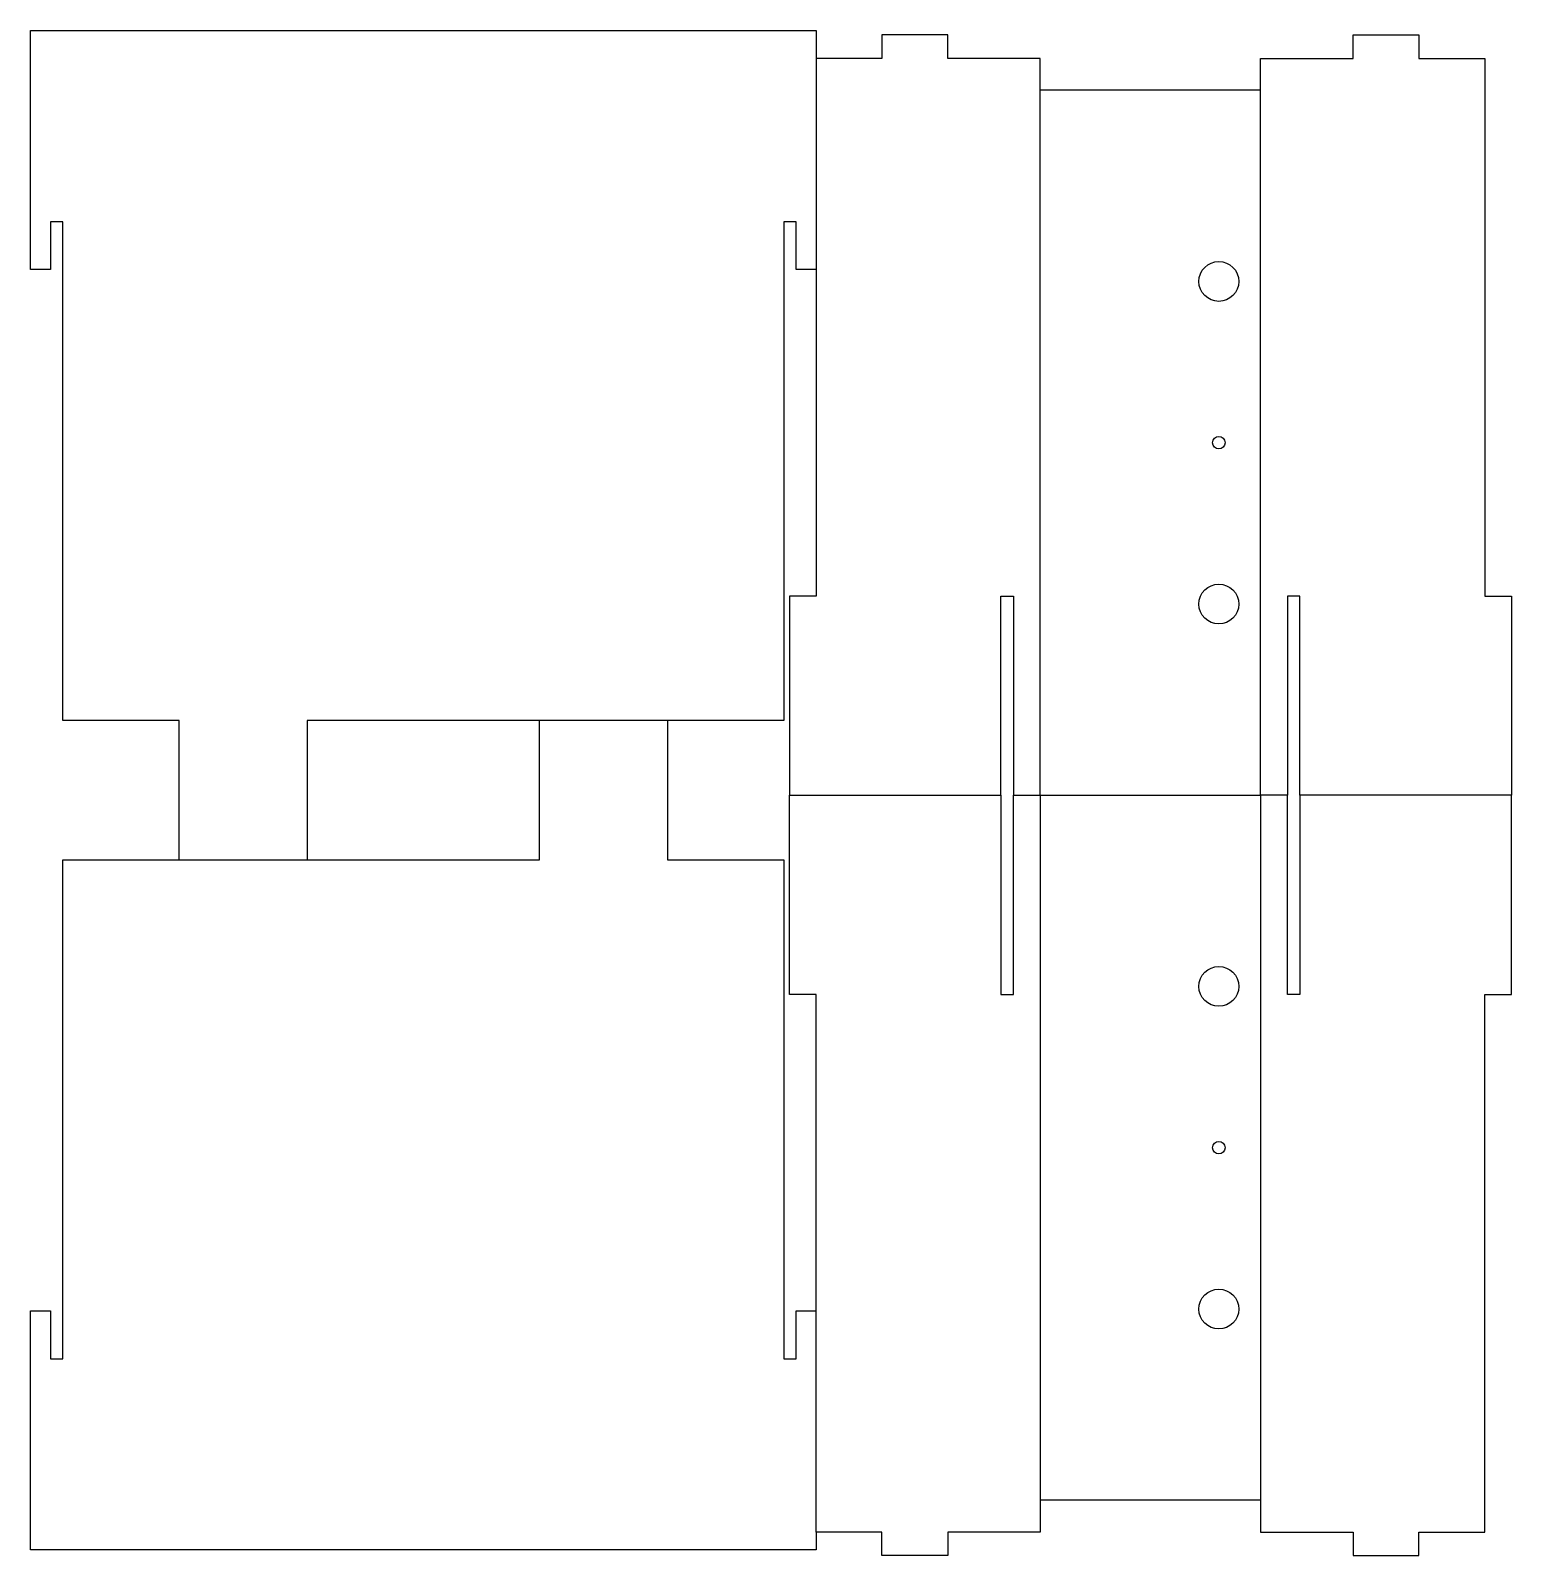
# Model space of a CAD drawing. Header units: millimetres. Extents: x -192 to 180, y -191 to 192.
import ezdxf

# ---------------------------------------------------------------- set-up
doc = ezdxf.new("R2010")
doc.units = ezdxf.units.MM
doc.layers.get('0').update_dxf_attribs({"lineweight": 25, "true_color": 0xffffff})

msp = doc.modelspace()

# ---------------------------------------------------------------- linework, layer by layer
for p, q in [((-192, 192), (5.3, 192)), ((-192, 132), (-192, 192)), ((5.3, 192), (5.3, 185)), ((38.34, 190.88), (21.82, 190.88)), ((21.82, 190.88), (21.82, 185)), ((38.34, 185), (38.34, 190.88)), ((140.17, 185), (140.17, 190.88)), ((140.17, 190.88), (156.69, 190.88)), ((156.69, 190.88), (156.69, 185)), ((21.82, 185), (5.3, 185)), ((5.3, 185), (5.3, 50)), ((61.58, 185), (38.34, 185)), ((61.58, 0), (61.58, 185)), ((116.93, 0), (116.93, 185)), ((116.93, 185), (140.17, 185)), ((156.69, 185), (173.21, 185)), ((173.21, 185), (173.21, 50)), ((116.93, 177), (61.58, 177)), ((-183.85, 144), (-187, 144)), ((-187, 144), (-187, 132)), ((-183.85, 18.76), (-183.85, 144)), ((0.3, 144), (-2.85, 144)), ((-2.85, 144), (-2.85, 18.76)), ((0.3, 132), (0.3, 144)), ((-187, 132), (-192, 132)), ((5.3, 132), (0.3, 132)), ((5.3, 50), (-1.42, 50)), ((-1.42, 50), (-1.42, 0)), ((51.71, 0), (51.71, 50)), ((51.71, 50), (54.86, 50)), ((54.86, 50), (54.86, 0)), ((123.65, 50), (123.65, 0)), ((126.8, 50), (123.65, 50)), ((126.8, 0), (126.8, 50)), ((173.21, 50), (179.93, 50)), ((179.93, 50), (179.93, 0)), ((-154.7, 18.76), (-183.85, 18.76)), ((-154.7, -16.24), (-154.7, 18.76)), ((-2.85, 18.76), (-122.5, 18.76)), ((-122.5, 18.76), (-122.5, -16.24)), ((-64.2, -16.24), (-64.2, 18.76)), ((-32, 18.76), (-32, -16.24)), ((-1.42, 0), (51.71, 0)), ((54.86, 0), (61.58, 0)), ((61.58, 0), (116.93, 0)), ((-1.42, -50), (-1.42, 0)), ((51.71, 0), (51.71, -50)), ((54.86, -50), (54.86, 0)), ((61.58, 0), (61.58, -185)), ((123.65, 0), (116.93, 0)), ((116.93, 0), (116.93, -185)), ((123.65, -50), (123.65, 0)), ((179.93, 0), (126.8, 0)), ((126.8, 0), (126.8, -50)), ((179.93, -50), (179.93, 0)), ((-183.85, -141.48), (-183.85, -16.24)), ((-183.85, -16.24), (-64.2, -16.24)), ((-32, -16.24), (-2.85, -16.24)), ((-2.85, -16.24), (-2.85, -141.48)), ((5.3, -50), (-1.42, -50)), ((5.3, -185), (5.3, -50)), ((51.71, -50), (54.86, -50)), ((126.8, -50), (123.65, -50)), ((173.21, -185), (173.21, -50)), ((173.21, -50), (179.93, -50)), ((-192, -189.48), (-192, -129.48)), ((-192, -129.48), (-187, -129.48)), ((-187, -129.48), (-187, -141.48)), ((0.3, -141.48), (0.3, -129.48)), ((0.3, -129.48), (5.3, -129.48)), ((-187, -141.48), (-183.85, -141.48)), ((-2.85, -141.48), (0.3, -141.48)), ((116.93, -177), (61.58, -177)), ((5.3, -185), (5.3, -189.48)), ((21.82, -185), (5.3, -185)), ((21.82, -190.88), (21.82, -185)), ((61.58, -185), (38.34, -185)), ((38.34, -185), (38.34, -190.88)), ((116.93, -185), (140.17, -185)), ((140.17, -185), (140.17, -190.88)), ((156.69, -190.88), (156.69, -185)), ((156.69, -185), (173.21, -185)), ((5.3, -189.48), (-192, -189.48)), ((38.34, -190.88), (21.82, -190.88)), ((140.17, -190.88), (156.69, -190.88))]:
    msp.add_line(p, q)
for centre, radius in [((106.43, 129), 5), ((106.43, 88.5), 1.57), ((106.43, 48), 5), ((106.43, -48), 5), ((106.43, -88.5), 1.57), ((106.43, -129), 5)]:
    msp.add_circle(centre, radius)

doc.saveas('drawing.dxf')
